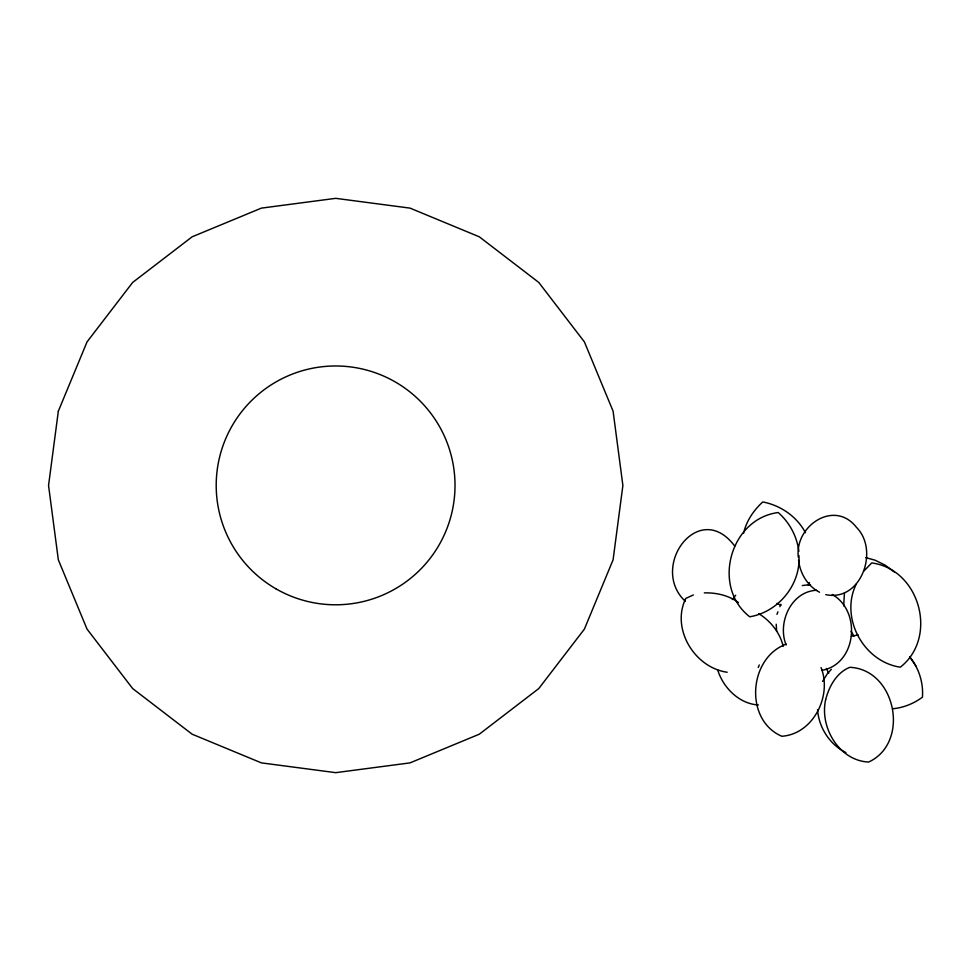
<?xml version="1.0" encoding="UTF-8"?>
<svg xmlns="http://www.w3.org/2000/svg" width="971" height="971" viewBox="0 0 971 971"><rect width="100%" height="100%" fill="white"/><g stroke="black" fill="none" stroke-linecap="round" stroke-linejoin="round"><path stroke-width="1.46" d="M843.69 605.916L844.406 593.33M798.356 557.33C794.327 526.233 834.247 498.839 856.422 527.302C879.653 550.545 860.913 602.263 825.775 594.628M776.205 624.219L776.654 631.186M743.616 533.128C746.371 520.99 753.642 510.273 762.781 501.958C780.611 505.321 796.936 516.584 805.469 532.739M776.958 614.352L777.929 611.779M758.242 667.502L759.273 664.953M808.358 585.222L809.45 582.564M856.167 584.263C839.721 617.835 863.474 661.749 900.323 667.186C938.496 637.267 919.78 569.224 871.715 562.937L863.923 570.984M779.895 606.705L780.902 604.278M822.571 681.375L827.535 673.473L831.37 669.335M732.34 599.495L735.678 595.235M693.33 594.956L685.781 598.427C670.84 628.747 694.593 667.696 727.194 672.248M786.158 644.149C748.483 657.913 744.114 720.166 781.825 736.261C813.273 734.125 832.365 695.564 821.041 667.587M802.301 585.562L810.445 584.578M822.121 670.342C856.689 663.885 861.726 611.196 832.244 594.495M851.361 636.187L858.206 634.985M892.98 708.721C903.673 707.701 913.857 703.55 922.45 697.166C923.494 682.625 918.833 667.963 909.596 656.687M816.66 590.271C791.086 591.315 777.091 622.909 786.146 644.975M704.303 592.88C716.295 592.589 728.784 595.344 738.494 602.603M758.424 704.97C739.222 703.939 723.031 687.602 717.69 669.881M865.671 557.621L875.138 560.218L885.212 565.171L894.194 571.919M819.548 592.237C807.581 586.193 800.007 573.254 798.563 560.133M845.923 752.586C829.804 744.575 818.723 727.546 817.57 709.595M777.055 603.379L780.915 605.273M758.764 613.648C770.573 620.991 780.053 632.679 783.184 646.395M685.368 601.377C648.592 567.076 698.902 498.038 734.756 546.127M909.657 656.784L915.799 665.79M828.688 673.279L826.382 668.497M851.069 631.332L854.007 636.126M798.854 551.346C796.985 536.393 789.557 522.434 778.208 512.53C730.022 518.745 711.318 586.945 749.721 616.779C778.257 612.106 800.966 584.603 798.915 555.57M825.653 699.666C819.415 727.182 839.065 760.73 868.657 762.053C910.604 742.572 895.832 669.201 849.734 667.32C836.456 672.733 829.088 686.473 825.653 699.666M58.333 411.182L48.55 485.5L58.333 559.818L87.026 629.087L132.663 688.56L192.137 734.197L261.393 762.878L335.711 772.661L410.041 762.878L479.298 734.197L538.771 688.56L584.408 629.087L613.089 559.818L622.884 485.5L613.089 411.182L584.408 341.913L538.771 282.44L479.298 236.803L410.041 208.122L335.711 198.339L261.393 208.122L192.137 236.803L132.663 282.44L87.026 341.913L58.333 411.182M275.91 588.79A119.397 119.397 0 0 0 455.011 485.391A119.397 119.397 0 0 0 275.91 381.979A119.397 119.397 0 0 0 275.91 588.79"/></g></svg>
